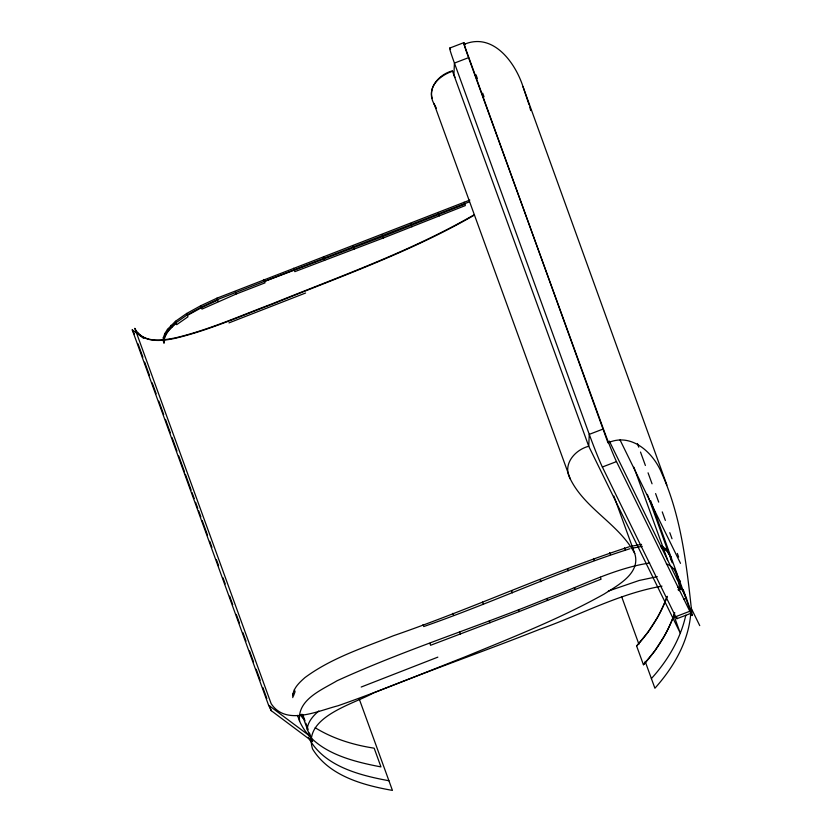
<?xml version="1.0" encoding="UTF-8"?>
<svg xmlns="http://www.w3.org/2000/svg" width="832" height="832" viewBox="0 0 832 832"><rect width="100%" height="100%" fill="white"/><g stroke="black" fill="none" stroke-linecap="round" stroke-linejoin="round"><path stroke-width="1.25" d="M679.016 590.044C680.004 580.154 676.853 567.362 666.38 563.93M679.245 590.73L679.359 587.683M690.81 612.664C688.896 641.222 673.639 667.306 654.909 688.23L645.143 661.357M307.174 729.716C307.57 721.968 313.186 715.78 318.791 710.975M685.786 615.285C680.514 639.059 667.659 660.66 651.394 678.569M163.332 341.318L163.322 337.657L164.892 333.476L167.482 329.368L175.458 321.308L186.722 313.446L200.741 305.739L216.975 298.158L469.841 200.086M164.039 343.273C163.374 334.849 170.383 328.38 176.166 323.263M292.791 697.622C292.126 689.198 299.135 682.729 304.918 677.612C331.313 658.05 363.095 647.889 393.276 635.794C472.753 608.348 549.39 572.79 629.283 546.759M665.423 600.943L666.921 596.97M674.097 614.723C667.462 633.277 656.729 650.25 643.438 664.747L636.626 646.006L647.982 632.185L657.27 617.791A369.907 151.497 -20 0 0 667.181 596.294M664.997 601.952C658.289 618.186 648.492 633.079 636.626 646.006M643.438 664.747L654.784 650.926L664.071 636.522A369.907 151.497 -20 0 0 674.783 612.706M474.386 214.646C410.311 251.618 340.101 276.234 271.762 303.982C239.834 315.942 208.458 330.034 175.167 337.917C162.781 340.298 146.858 342.982 137.405 332.363M474.51 215.02C410.446 251.982 340.226 276.598 271.898 304.346C239.97 316.306 208.593 330.398 175.302 338.281C161.73 341.276 141.981 343.491 134.826 328.297L271.149 703.674C286 726.19 317.595 710.965 337.886 705.806C380.775 690.799 422.802 673.452 465.088 656.833C512.086 637.499 559.634 618.894 604.084 594.09C617.729 585.354 640.994 573.31 634.743 553.498L613.891 496.09M187.429 315.401L201.448 307.694L217.693 300.113M263.817 279.479L265.034 282.849L236.132 294.029L201.958 309.109L200.741 305.739M452.535 71.24C441.168 74.953 428.345 85.062 432.203 98.509M228.956 322.899L305.583 293.01M361.202 687.034L437.83 657.145M469.206 201.916L217.495 299.572L201.25 307.154L187.231 314.86L175.968 322.722L167.991 330.782L165.402 334.89L163.831 339.071L163.842 342.732M293.602 268.268L294.83 271.648L383.458 237.942L465.327 205.566L464.1 202.197M423.062 624.582L423.769 626.548C493.168 602.399 559.998 570.939 629.99 548.714M315.193 727.73C333.06 738.795 353.496 744.994 374.161 748.176L380.962 766.906C350.875 761.155 313.3 751.826 299.603 721.23C296.889 699.598 322.036 689.78 337.002 680.784C405.402 649.574 477.381 627.006 546.926 598.51C580.902 586.258 613.621 568.485 649.626 562.994M429.863 643.323L430.581 645.278L519.21 611.572L601.068 579.197L600.361 577.242M464.807 204.152L382.949 236.527L264.524 281.434M449.748 48.069L463.861 42.65M465.078 44.678A26.624 1.071 69 0 0 468.551 57.668L454.428 63.086L453.887 74.974L455.031 77.303M468.551 57.668L603.387 428.938L589.264 434.356L588.734 446.254L680.264 633.11L673.618 614.786M602.368 467.012L616.491 461.594L689.811 611.26L675.688 616.678L602.368 467.012A26.624 1.071 69 0 1 589.264 434.356L454.428 63.086A26.624 1.071 69 0 1 450.528 49.254M677.986 589.784L681.522 588.432L674.419 568.89M683.686 599.279L686.338 598.27A26.624 1.071 69 0 1 689.811 611.26M676.905 618.706L691.018 613.288M608.327 591.074L639.226 580.455L657.27 576.659M631.696 546.187L641.545 544.388M632.403 548.153L642.262 546.343M661.97 586.154C619.081 593.559 580.289 615.004 539.542 629.387C484.411 651.144 428.48 670.831 373.495 692.942C353.423 704.174 302.442 717.142 312.572 749.008C329.108 775.965 363.116 785.231 392.434 790.4L359.164 698.786M388.929 780.738C359.299 775.31 323.222 766.074 308.318 737.204M660.535 545.594L665.714 548.694L671.018 557.492L665.714 548.694M661.253 547.55L666.422 550.649M677.851 587.423L683.176 590.346M677.238 578.947L680.482 581.256M309.452 733.023L312.541 741.551L271.253 710.684L268.58 705.224L132.257 329.846L143.614 338.333M268.58 705.224L309.868 736.091L312.541 741.551M299.926 714.73L303.971 719.337M436.446 108.358L433.961 103.553L570.284 478.941C585.156 509.111 619.112 524.087 634.743 553.498M620.038 439.941L680.503 563.358M609.336 441.095L686.598 598.79M691.174 608.13L699.743 625.633M132.257 329.846L134.399 334.214M666.9 485.108L523.006 86.663C515.299 62.556 493.002 31.97 464.1 44.408L607.994 442.853C631.478 432.203 653.536 452.795 661.825 473.45C681.834 518.055 686.847 567.497 692.13 615.566L650.634 500.677M637.416 443.498L638.747 447.169M640.515 452.046L645.393 465.483M648.055 472.815L652.049 483.808M655.595 493.574L658.705 502.122M662.251 511.888L665.35 520.437M669.791 532.657L672.006 538.762M677.331 553.415L678.662 557.076M683.228 589.722L685.89 597.043M647.369 494.395L669.094 554.237M669.989 556.681L672.204 562.786M633.911 467.23L667.618 560.05M662.47 546.385L663.177 548.34M476.029 74.828L477.36 78.499M482.685 93.153L484.016 96.814M624.458 547.893L625.165 549.848M609.648 552.594L610.355 554.549M621.629 596.617L638.934 644.259M593.559 558.501L594.266 560.466M438.121 212.493L439.338 215.873M567.58 568.807L568.287 570.762M574.382 587.548L575.089 589.503M410.665 223.454L411.892 226.834M540.124 579.769L540.842 581.724M546.926 598.51L547.643 600.465M382.231 234.572L383.458 237.942M511.69 590.876L512.408 592.842M518.492 609.617L519.21 611.572M353.07 245.773L354.297 249.142M482.529 602.087L483.246 604.042M489.341 620.818L490.048 622.783M323.44 257.026L324.667 260.395M452.899 613.33L453.617 615.295M459.711 632.07L460.418 634.026M235.425 292.074L236.132 294.029M216.975 298.158L218.202 301.527M186.722 313.446L187.938 316.815L176.675 324.678L175.458 321.308M171.018 325.302L171.735 327.267M167.482 329.368L168.189 331.323M164.892 333.476L165.599 335.442M294.351 689.79L295.058 691.746L293.488 695.926L292.781 693.971M302.806 714.74L305.022 720.834M305.906 723.268L308.121 729.362M301.902 714.158L309.868 736.091M163.322 337.657L164.029 339.622M297.482 715.374L299.603 721.23M138.029 343.834L142.896 357.24M144.664 362.118L149.531 375.523M152.194 382.834L156.177 393.806M158.829 401.118L163.696 414.523M165.474 419.401L170.342 432.806M172.11 437.674L176.977 451.09M178.745 455.957L184.506 471.806M185.39 474.24L191.142 490.09M192.026 492.523L194.241 498.618M195.572 502.278L197.777 508.373M198.671 510.806L200.876 516.901M202.207 520.551L207.522 535.184M209.737 541.278L211.942 547.373M216.372 559.551L218.587 565.646M223.007 577.834L225.222 583.929M229.653 596.118L232.752 604.656M236.288 614.401L239.387 622.929M242.934 632.684L246.033 641.212M249.569 650.967L253.552 661.929M256.204 669.25L260.187 680.212M262.85 687.523L266.833 698.495M269.485 705.806L271.253 710.684M523.006 86.663L529.048 104.738M570.284 478.941C562.099 464.578 574.818 449.852 588.734 446.254L452.4 70.876C438.287 74.474 425.682 89.502 434.086 103.917M529.724 107.068L530.722 110.562M670.301 555.537L671.351 560.238M676.666 616.949A26.624 1.071 69 0 1 675.688 616.678M616.491 461.594A26.624 1.071 69 0 1 603.387 428.938"/></g></svg>
